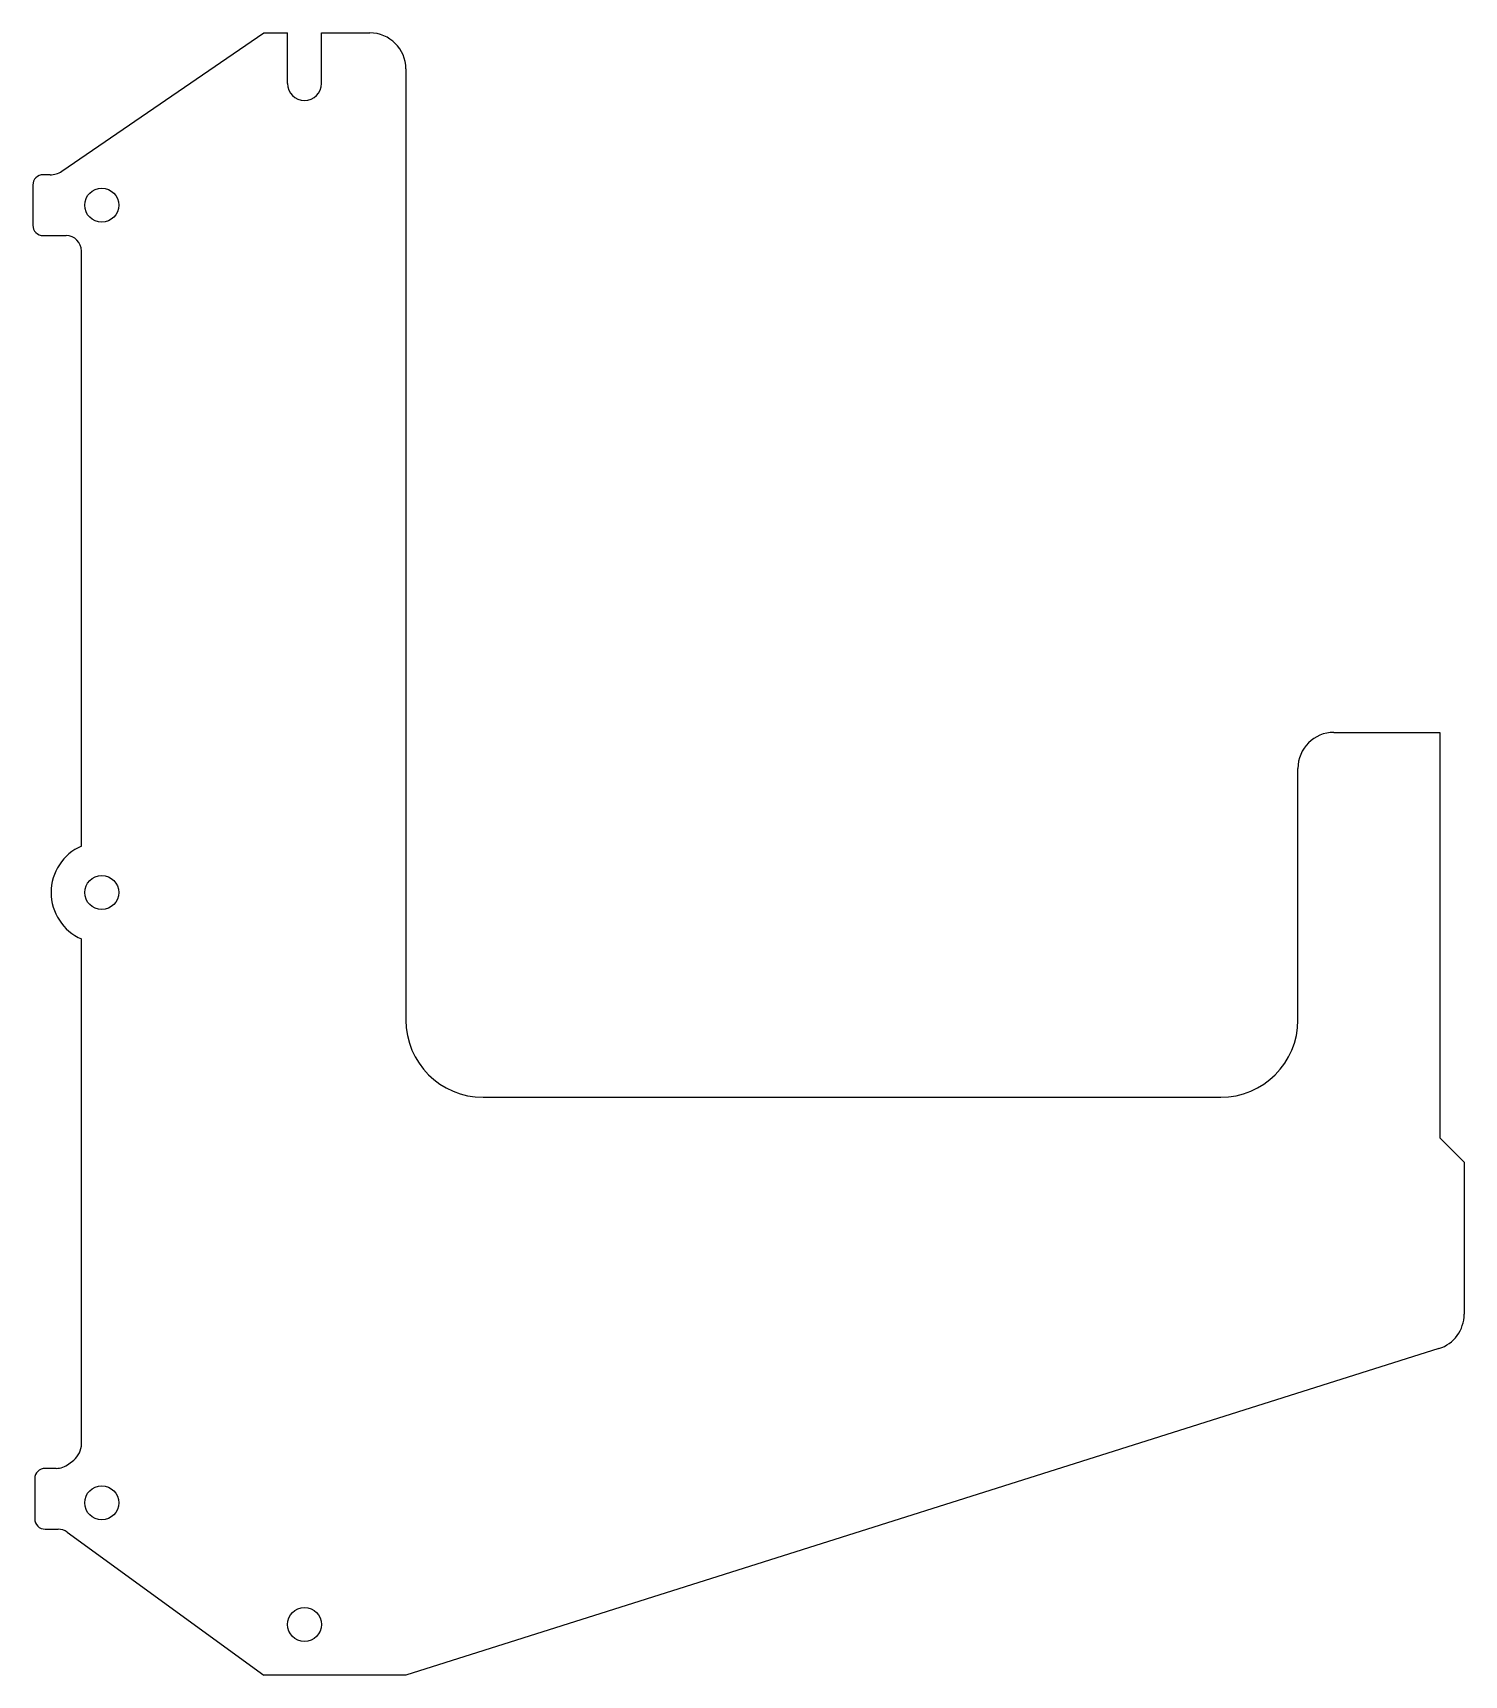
# Model space of a CAD drawing. Extents: x -347 to 6, y -232 to 172.
import ezdxf

# ---------------------------------------------------------------- set-up
doc = ezdxf.new("R2010")
doc.units = 0
doc.layers.add('CONTINUOUS', color=7, linetype='CONTINUOUS')

msp = doc.modelspace()

# ---------------------------------------------------------------- linework, layer by layer
at = {"layer": 'CONTINUOUS', "color": 1, "linetype": 'CONTINUOUS'}
for p, q in [((-339.88, 138.39), (-290, 172.5)), ((-275.8, 160), (-275.8, 172.5)), ((-255, 163.61), (-255, -70.95)), ((0, 0), (0, -100)), ((-35, -70.95), (-35, -8.89)), ((0, -100), (6, -106)), ((-0.21, -151.96), (-255, -232.5)), ((-255, -232.5), (-290, -232.5))]:
    msp.add_line(p, q, dxfattribs=at)
at = {"layer": 'CONTINUOUS'}
for p, q in [((-290, 172.5), (-284.2, 172.5)), ((-284.2, 160), (-284.2, 172.5)), ((-275.8, 172.5), (-263.89, 172.5)), ((-347, 134.96), (-347, 125.04)), ((-342.75, 137.5), (-344.46, 137.5)), ((-344.46, 122.5), (-340, 122.5)), ((-340, 122.5), (-338.81, 122.5)), ((-335, -28.04), (-335, 118.69)), ((-26.11, 0), (0, 0)), ((-335, -175.47), (-335, -50.96)), ((-235.95, -90), (-54.05, -90)), ((6, -106), (6, -143.49)), ((-341.28, -181.5), (-343.98, -181.5)), ((-338.13, -180.41), (-336.93, -179.45)), ((-346.52, -184.04), (-346.52, -193.96)), ((-343.98, -196.5), (-340.76, -196.5)), ((-338.52, -197.23), (-290, -232.5))]:
    msp.add_line(p, q, dxfattribs=at)
for centre in [(-330, 130), (-330, -39.5), (-330, -190), (-280, -220)]:
    msp.add_circle(centre, 4.2, dxfattribs=at)
for centre, radius, start, end in [((-263.89, 163.61), 8.89, 0, 90), ((-280, 160), 4.2, 180, 0), ((-342.75, 142.58), 5.08, 270, 304.3685), ((-344.46, 134.96), 2.54, 90, 180), ((-344.46, 125.04), 2.54, 180, 270), ((-338.81, 118.69), 3.81, 0, 90), ((-26.11, -8.89), 8.89, 90, 180), ((-330, -39.5), 12.5, 113.5783, 246.4217), ((-235.95, -70.95), 19.05, 180, 270), ((-54.05, -70.95), 19.05, 270, 0), ((-2.89, -143.49), 8.89, 287.5413, 0), ((-340.08, -175.47), 5.08, 308.3542, 0), ((-343.98, -184.04), 2.54, 90, 180), ((-341.28, -176.42), 5.08, 270, 308.3542), ((-343.98, -193.96), 2.54, 180, 270), ((-340.76, -200.31), 3.81, 53.9857, 90)]:
    msp.add_arc(centre, radius, start, end, dxfattribs=at)

doc.saveas('drawing.dxf')
